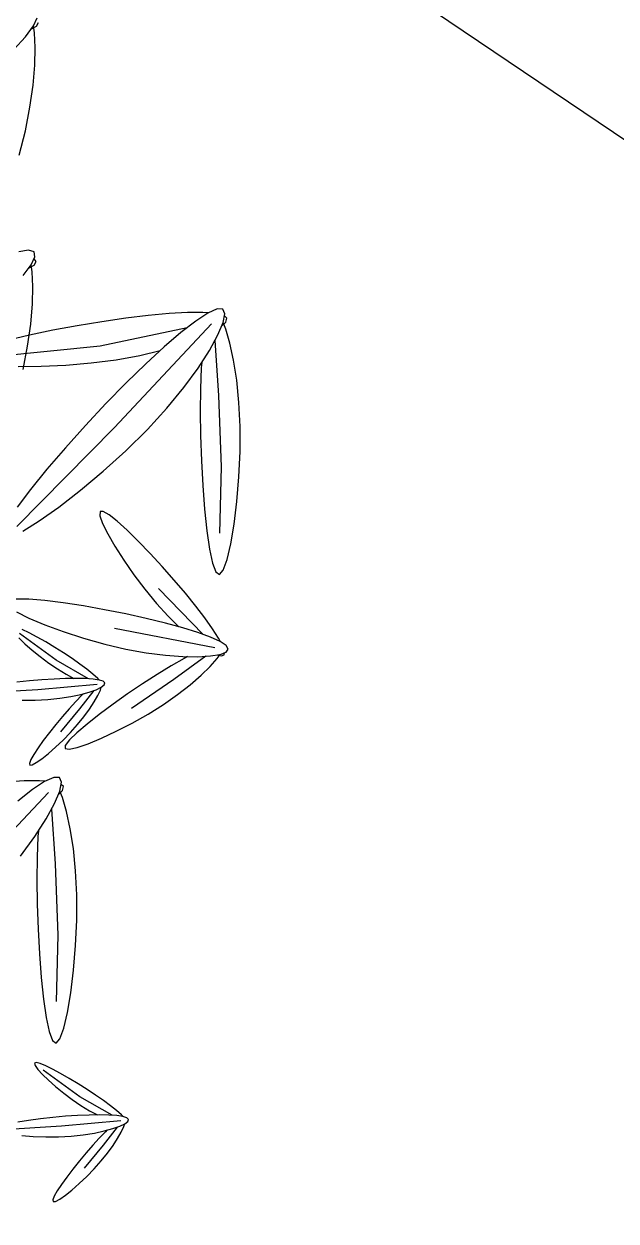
# Model space of a CAD drawing. Extents: x 302512 to 1034855, y -184136 to 410364.
# Drawn here: x 530691 to 532827, y -122942 to -118627 of the extents above; entities that cross this region are included whole.
import ezdxf

# ---------------------------------------------------------------- set-up
doc = ezdxf.new("R2010")
doc.units = 0
doc.header["$MEASUREMENT"] = 0
for name, color, linetype in [('WALL', 4, 'Continuous'), ('公建', 11, 'Continuous'), ('坐椅', 7, 'Continuous'), ('建筑', 2, 'Continuous'), ('树', 80, 'Continuous'), ('绿化', 97, 'Continuous'), ('绿地', 3, 'Continuous')]:
    doc.layers.add(name, color=color, linetype=linetype)
doc.styles.add('DIM_FONT', font='SIMPLEX.shx', dxfattribs={"width": 0.8})

# ---------------------------------------------------------------- blocks, each defined once
blk = doc.blocks.new('_F43BVI')
at = {"layer": '绿地'}
for p, q in [((-0.1101, 1.0452), (-0.1143, 1.0424)), ((-0.1046, 1.0417), (-0.1101, 1.0452)), ((-0.0947, 1.0383), (-0.1053, 1.0375)), ((-0.1012, 1.0339), (-0.1046, 1.0417)), ((-0.0726, 1.0377), (-0.0947, 1.0383)), ((-0.046, 1.035), (-0.0726, 1.0377)), ((-0.1263, 1.0213), (-0.1296, 1.0132)), ((-0.1087, 1.0203), (-0.0049, 0.8314)), ((-0.0158, 1.0301), (-0.046, 1.035)), ((0.0173, 1.0229), (-0.0158, 1.0301)), ((0.0524, 1.0133), (0.0173, 1.0229)), ((-0.1296, 1.0132), (-0.1367, 0.9907)), ((-0.0832, 1.0171), (-0.0022, 0.9966)), ((0.0887, 1.0014), (0.0524, 1.0133)), ((0.1249, 0.9878), (0.0887, 1.0014)), ((-0.1367, 0.9907), (-0.1438, 0.9637)), ((-0.1147, 0.983), (-0.1292, 0.8489)), ((-0.058, 0.9879), (-0.0502, 0.9847)), ((-0.0502, 0.9847), (-0.0205, 0.9738)), ((-0.0022, 0.9966), (0.1017, 0.967)), ((0.1594, 0.9732), (0.1249, 0.9878)), ((-0.1438, 0.9637), (-0.1508, 0.9328)), ((-0.0205, 0.9738), (0.0122, 0.9627)), ((0.1017, 0.967), (0.1968, 0.9333)), ((0.1909, 0.9585), (0.1594, 0.9732)), ((0.0122, 0.9627), (0.0472, 0.9517)), ((0.0472, 0.9517), (0.0837, 0.9412)), ((0.2177, 0.9444), (0.1909, 0.9585)), ((-0.1508, 0.9328), (-0.1575, 0.8989)), ((-0.0972, 0.9017), (-0.0945, 0.9336)), ((0.0837, 0.9412), (0.1201, 0.9315)), ((0.1201, 0.9315), (0.1552, 0.923)), ((0.2386, 0.9317), (0.2177, 0.9444)), ((0.252, 0.9212), (0.2386, 0.9317)), ((-0.6209, 0.9073), (-0.6254, 0.912)), ((0.1552, 0.923), (0.1873, 0.9161)), ((0.1873, 0.9161), (0.215, 0.9113)), ((0.215, 0.9113), (0.2367, 0.909)), ((0.2367, 0.909), (0.2511, 0.9097)), ((0.2511, 0.9097), (0.2565, 0.9136)), ((0.2565, 0.9136), (0.252, 0.9212)), ((-0.6121, 0.9016), (-0.6226, 0.9033)), ((-0.6194, 0.8989), (-0.6209, 0.9073)), ((-0.5908, 0.8957), (-0.6121, 0.9016)), ((-0.5656, 0.8867), (-0.5908, 0.8957)), ((-0.1575, 0.8989), (-0.1638, 0.8627)), ((-0.1021, 0.8656), (-0.0972, 0.9017)), ((-0.5375, 0.8748), (-0.5656, 0.8867)), ((-0.5071, 0.8599), (-0.5375, 0.8748)), ((0.3602, 0.8725), (0.2848, 0.7369)), ((0.3123, 0.8723), (0.2908, 0.8647)), ((0.3315, 0.8783), (0.3123, 0.8723)), ((0.3479, 0.8826), (0.3315, 0.8783)), ((0.3541, 0.8837), (0.3479, 0.8826)), ((0.3714, 0.8732), (0.3749, 0.8782)), ((0.3749, 0.8829), (0.3716, 0.8844)), ((0.3766, 0.8709), (0.372, 0.877)), ((0.3749, 0.8782), (0.3749, 0.8829)), ((-0.4752, 0.8422), (-0.5071, 0.8599)), ((-0.1638, 0.8627), (-0.1695, 0.8252)), ((-0.1091, 0.8281), (-0.1021, 0.8656)), ((0.2675, 0.8558), (0.2431, 0.8458)), ((0.3352, 0.8619), (0.2479, 0.8194)), ((0.2908, 0.8647), (0.2675, 0.8558)), ((0.368, 0.8557), (0.3865, 0.7985)), ((0.3847, 0.8571), (0.3766, 0.8709)), ((0.3932, 0.8399), (0.3847, 0.8571)), ((-0.4428, 0.8219), (-0.4752, 0.8422)), ((-0.1292, 0.8489), (-0.1643, 0.6891)), ((0.2431, 0.8458), (0.218, 0.835)), ((0.4017, 0.8196), (0.3932, 0.8399)), ((-0.1695, 0.8252), (-0.1744, 0.7878)), ((-0.1179, 0.7904), (-0.1091, 0.8281)), ((-0.0049, 0.8314), (0.0917, 0.6436)), ((0.1933, 0.8236), (0.17, 0.8122)), ((0.218, 0.835), (0.1933, 0.8236)), ((0.2685, 0.8093), (0.2923, 0.8201)), ((0.2923, 0.8201), (0.3128, 0.8307)), ((0.3599, 0.8292), (0.3609, 0.8233)), ((0.3609, 0.8233), (0.3656, 0.801)), ((0.41, 0.7967), (0.4017, 0.8196)), ((0.149, 0.8013), (0.1315, 0.7912)), ((0.17, 0.8122), (0.149, 0.8013)), ((0.2428, 0.7992), (0.2685, 0.8093)), ((0.3656, 0.801), (0.3714, 0.7768)), ((-0.2817, 0.7963), (-0.2865, 0.7946)), ((-0.2773, 0.7916), (-0.2817, 0.7963)), ((-0.2685, 0.7859), (-0.2789, 0.7877)), ((-0.2758, 0.7832), (-0.2773, 0.7916)), ((-0.2471, 0.78), (-0.2685, 0.7859)), ((-0.1744, 0.7878), (-0.1783, 0.7519)), ((-0.1279, 0.7543), (-0.1179, 0.7904)), ((0.1183, 0.7825), (0.1107, 0.7756)), ((0.1315, 0.7912), (0.1183, 0.7825)), ((0.1665, 0.7762), (0.1907, 0.7824)), ((0.1907, 0.7824), (0.2165, 0.7902)), ((0.2165, 0.7902), (0.2428, 0.7992)), ((0.3865, 0.7985), (0.4082, 0.7238)), ((0.4176, 0.7716), (0.41, 0.7967)), ((-0.222, 0.7711), (-0.2471, 0.78)), ((-0.1938, 0.7591), (-0.222, 0.7711)), ((0.1107, 0.7756), (0.1095, 0.7709)), ((0.1095, 0.7709), (0.1154, 0.7688)), ((0.1154, 0.7688), (0.1277, 0.7691)), ((0.1277, 0.7691), (0.1451, 0.7716)), ((0.1451, 0.7716), (0.1665, 0.7762)), ((0.3714, 0.7768), (0.3781, 0.7512)), ((0.4243, 0.7449), (0.4176, 0.7716)), ((-0.1634, 0.7442), (-0.1938, 0.7591)), ((-0.1783, 0.7519), (-0.1809, 0.7192)), ((-0.1384, 0.7212), (-0.1279, 0.7543)), ((0.3781, 0.7512), (0.3856, 0.7249)), ((-0.1316, 0.7265), (-0.1634, 0.7442)), ((0.4298, 0.7176), (0.4243, 0.7449)), ((0.3856, 0.7249), (0.3936, 0.699)), ((0.4341, 0.691), (0.4298, 0.7176)), ((0.3524, 0.6909), (0.3491, 0.6893)), ((0.3936, 0.699), (0.4019, 0.6743)), ((0.4372, 0.6662), (0.4341, 0.691)), ((0.3454, 0.6756), (0.3033, 0.6376)), ((0.3308, 0.6777), (0.32, 0.67)), ((0.3406, 0.6842), (0.3308, 0.6777)), ((0.3577, 0.6856), (0.3374, 0.5974)), ((0.3491, 0.6893), (0.3406, 0.6842)), ((0.3671, 0.6874), (0.3636, 0.6901)), ((0.3648, 0.6775), (0.3844, 0.6484)), ((0.3739, 0.681), (0.3671, 0.6874)), ((0.3814, 0.6727), (0.3739, 0.681)), ((0.3895, 0.6627), (0.3814, 0.6727)), ((0.4019, 0.6743), (0.41, 0.6521)), ((0.3084, 0.6613), (0.2963, 0.6517)), ((0.32, 0.67), (0.3084, 0.6613)), ((0.3281, 0.6453), (0.3379, 0.6545)), ((0.3645, 0.6613), (0.366, 0.6581)), ((0.366, 0.6581), (0.3723, 0.6464)), ((0.3979, 0.6512), (0.3895, 0.6627)), ((0.4389, 0.6444), (0.4372, 0.6662)), ((0.3033, 0.6376), (0.2477, 0.5974)), ((0.2841, 0.6415), (0.2721, 0.6312)), ((0.2963, 0.6517), (0.2841, 0.6415)), ((0.3165, 0.6353), (0.3281, 0.6453)), ((0.3723, 0.6464), (0.3794, 0.6338)), ((0.3844, 0.6484), (0.4087, 0.6101)), ((0.4062, 0.6384), (0.3979, 0.6512)), ((0.4143, 0.6245), (0.4062, 0.6384)), ((0.41, 0.6521), (0.4177, 0.6334)), ((0.4391, 0.6268), (0.4389, 0.6444)), ((0.2608, 0.621), (0.2509, 0.6115)), ((0.2721, 0.6312), (0.2608, 0.621)), ((0.2905, 0.6162), (0.3038, 0.6255)), ((0.3038, 0.6255), (0.3165, 0.6353)), ((0.3794, 0.6338), (0.3874, 0.6205)), ((0.3874, 0.6205), (0.3958, 0.6071)), ((0.4218, 0.6101), (0.4143, 0.6245)), ((0.4177, 0.6334), (0.4246, 0.6193)), ((0.4246, 0.6193), (0.4305, 0.6108)), ((0.4378, 0.6146), (0.4391, 0.6268)), ((0.2509, 0.6115), (0.2427, 0.603)), ((0.2535, 0.5942), (0.2647, 0.6002)), ((0.2647, 0.6002), (0.2773, 0.6077)), ((0.2773, 0.6077), (0.2905, 0.6162)), ((0.3958, 0.6071), (0.4045, 0.5938)), ((0.4285, 0.5959), (0.4218, 0.6101)), ((0.4305, 0.6108), (0.435, 0.609)), ((0.435, 0.609), (0.4378, 0.6146)), ((0.3374, 0.5974), (0.3151, 0.5116)), ((0.4045, 0.5938), (0.4131, 0.5813)), ((0.4343, 0.5825), (0.4285, 0.5959)), ((0.4387, 0.5705), (0.4343, 0.5825)), ((0.4891, 0.589), (0.4849, 0.5862)), ((0.4945, 0.5855), (0.4891, 0.589)), ((0.5045, 0.5821), (0.4939, 0.5812)), ((0.498, 0.5777), (0.4945, 0.5855)), ((0.5266, 0.5814), (0.5045, 0.5821)), ((0.5531, 0.5787), (0.5266, 0.5814)), ((0.4131, 0.5813), (0.4213, 0.5702)), ((0.4213, 0.5702), (0.4286, 0.561)), ((0.4417, 0.5607), (0.4387, 0.5705)), ((0.4728, 0.5651), (0.4695, 0.557)), ((0.4905, 0.5641), (0.5943, 0.3752)), ((0.5833, 0.5739), (0.5531, 0.5787)), ((0.6164, 0.5667), (0.5833, 0.5739)), ((0.6516, 0.5571), (0.6164, 0.5667)), ((0.4286, 0.561), (0.4348, 0.5542)), ((0.4348, 0.5542), (0.4395, 0.5504)), ((0.4395, 0.5504), (0.4423, 0.5501)), ((0.443, 0.5537), (0.4417, 0.5607)), ((0.4423, 0.5501), (0.443, 0.5537)), ((0.4695, 0.557), (0.4624, 0.5345)), ((0.516, 0.5609), (0.5969, 0.5404)), ((0.6879, 0.5452), (0.6516, 0.5571)), ((0.724, 0.5316), (0.6879, 0.5452)), ((0.4624, 0.5345), (0.4553, 0.5074)), ((0.5412, 0.5317), (0.5489, 0.5285)), ((0.5489, 0.5285), (0.5786, 0.5175)), ((0.5969, 0.5404), (0.7008, 0.5108)), ((0.7586, 0.517), (0.724, 0.5316)), ((0.5786, 0.5175), (0.6113, 0.5065)), ((0.7008, 0.5108), (0.796, 0.4771)), ((0.79, 0.5023), (0.7586, 0.517)), ((0.9816, 0.5129), (0.9718, 0.5064)), ((0.9986, 0.5143), (0.9783, 0.4261)), ((0.9901, 0.5179), (0.9816, 0.5129)), ((0.9934, 0.5195), (0.9901, 0.5179)), ((1.008, 0.516), (1.0045, 0.5187)), ((1.0148, 0.5096), (1.008, 0.516)), ((1.0224, 0.5014), (1.0148, 0.5096)), ((0.6113, 0.5065), (0.6464, 0.4955)), ((0.6464, 0.4955), (0.6828, 0.485)), ((0.8169, 0.4881), (0.79, 0.5023)), ((0.9863, 0.5043), (0.9443, 0.4663)), ((0.9609, 0.4987), (0.9494, 0.4899)), ((0.9718, 0.5064), (0.9609, 0.4987)), ((1.0057, 0.5062), (1.0253, 0.4771)), ((1.0305, 0.4914), (1.0224, 0.5014)), ((1.0388, 0.4799), (1.0305, 0.4914)), ((0.6828, 0.485), (0.7193, 0.4752)), ((0.7193, 0.4752), (0.7543, 0.4667)), ((0.8378, 0.4755), (0.8169, 0.4881)), ((0.8512, 0.465), (0.8378, 0.4755)), ((0.9373, 0.4803), (0.925, 0.4702)), ((0.9494, 0.4899), (0.9373, 0.4803)), ((0.9574, 0.464), (0.9691, 0.4739)), ((0.9691, 0.4739), (0.9788, 0.4832)), ((1.0054, 0.4899), (1.007, 0.4868)), ((1.007, 0.4868), (1.0132, 0.4751)), ((1.0132, 0.4751), (1.0204, 0.4624)), ((1.0253, 0.4771), (1.0496, 0.4388)), ((1.0471, 0.4671), (1.0388, 0.4799)), ((0.7543, 0.4667), (0.7864, 0.4599)), ((0.7864, 0.4599), (0.8141, 0.4551)), ((0.8141, 0.4551), (0.8359, 0.4528)), ((0.8502, 0.4535), (0.8557, 0.4574)), ((0.8557, 0.4574), (0.8512, 0.465)), ((0.9443, 0.4663), (0.8886, 0.4261)), ((0.913, 0.4598), (0.9018, 0.4497)), ((0.925, 0.4702), (0.913, 0.4598)), ((0.9447, 0.4542), (0.9574, 0.464)), ((1.0204, 0.4624), (1.0283, 0.4492)), ((1.0552, 0.4532), (1.0471, 0.4671)), ((0.8359, 0.4528), (0.8502, 0.4535)), ((0.8918, 0.4401), (0.8836, 0.4317)), ((0.9018, 0.4497), (0.8918, 0.4401)), ((0.9057, 0.4289), (0.9182, 0.4363)), ((0.9182, 0.4363), (0.9314, 0.4449)), ((0.9314, 0.4449), (0.9447, 0.4542)), ((1.0283, 0.4492), (1.0368, 0.4357)), ((1.0627, 0.4388), (1.0552, 0.4532)), ((1.0694, 0.4245), (1.0627, 0.4388)), ((0.8777, 0.4246), (0.8745, 0.4195)), ((0.8745, 0.4195), (0.8746, 0.4167)), ((0.8836, 0.4317), (0.8777, 0.4246)), ((0.8782, 0.4165), (0.8851, 0.4186)), ((0.8851, 0.4186), (0.8944, 0.4229)), ((0.8944, 0.4229), (0.9057, 0.4289)), ((0.9783, 0.4261), (0.956, 0.3402)), ((1.0368, 0.4357), (1.0455, 0.4225)), ((1.0455, 0.4225), (1.0541, 0.41)), ((1.0752, 0.4111), (1.0694, 0.4245)), ((0.8746, 0.4167), (0.8782, 0.4165)), ((1.0541, 0.41), (1.0622, 0.3989)), ((1.0797, 0.3992), (1.0752, 0.4111)), ((1.0622, 0.3989), (1.0695, 0.3896)), ((1.0695, 0.3896), (1.0757, 0.3828)), ((1.0757, 0.3828), (1.0804, 0.379)), ((1.0827, 0.3894), (1.0797, 0.3992)), ((1.0839, 0.3823), (1.0827, 0.3894)), ((1.0832, 0.3787), (1.0839, 0.3823)), ((1.0804, 0.379), (1.0832, 0.3787))]:
    blk.add_line(p, q, dxfattribs=at)
for points in [[(0.1012, 0.6503), (0.0944, 0.6788), (0.0837, 0.7136), (0.0696, 0.7528), (0.0528, 0.7945), (0.0338, 0.8369), (0.0133, 0.8779), (-0.0083, 0.9159), (-0.0302, 0.9501), (-0.0515, 0.9799), (-0.0717, 1.0048), (-0.0899, 1.0242), (-0.1053, 1.0375), (-0.1173, 1.0441), (-0.125, 1.0434), (-0.1279, 1.0352), (-0.1262, 1.02), (-0.1203, 0.9986), (-0.1108, 0.972), (-0.0979, 0.941), (-0.0821, 0.9065), (-0.0639, 0.8693), (-0.0436, 0.8302), (-0.0217, 0.7902), (0.0009, 0.7509), (0.0232, 0.7139), (0.0446, 0.6808), (0.0639, 0.6532)], [(-0.5978, 0.8636), (-0.6108, 0.8868), (-0.6226, 0.9034), (-0.6326, 0.9126)], [(0.2149, 0.6029), (0.2297, 0.618), (0.2468, 0.6378), (0.2654, 0.6614), (0.2844, 0.6876), (0.3029, 0.7154), (0.3201, 0.7436), (0.335, 0.7713), (0.3475, 0.7978), (0.3575, 0.8222), (0.365, 0.844), (0.3698, 0.8625), (0.372, 0.877), (0.3715, 0.8868), (0.3681, 0.8913), (0.362, 0.8899), (0.3533, 0.8831), (0.3426, 0.8713), (0.33, 0.8553), (0.316, 0.8356), (0.301, 0.8128), (0.2853, 0.7874), (0.2692, 0.76), (0.2532, 0.7314), (0.2379, 0.7026), (0.2239, 0.6748), (0.2118, 0.6491), (0.2024, 0.6268), (0.1962, 0.6089)], [(-0.2671, 0.7711), (-0.279, 0.7877), (-0.289, 0.7969), (-0.2966, 0.7981), (-0.3014, 0.7908), (-0.3034, 0.7757)], [(0.3451, 0.5697), (0.351, 0.5883), (0.3561, 0.6069), (0.3599, 0.6248), (0.3627, 0.6417), (0.3643, 0.657), (0.365, 0.6704), (0.3647, 0.6816), (0.3636, 0.6901), (0.3617, 0.6955), (0.3591, 0.6974), (0.3558, 0.6957), (0.3521, 0.6904), (0.348, 0.6821), (0.3435, 0.6711), (0.3389, 0.6578), (0.3342, 0.6425), (0.3295, 0.6258), (0.3249, 0.6079), (0.3206, 0.5892), (0.3167, 0.5706)], [(0.569, 0.4939), (0.5476, 0.5237), (0.5275, 0.5486), (0.5093, 0.568), (0.4938, 0.5813), (0.4819, 0.5879), (0.4742, 0.5872), (0.4713, 0.579), (0.473, 0.5637), (0.4788, 0.5424), (0.4884, 0.5158)], [(0.9731, 0.3644), (0.9797, 0.3806), (0.9861, 0.3984), (0.992, 0.4169), (0.997, 0.4356), (1.0009, 0.4535), (1.0036, 0.4703), (1.0052, 0.4857), (1.0059, 0.4991), (1.0056, 0.5102), (1.0045, 0.5187), (1.0026, 0.5241), (1, 0.5261), (0.9968, 0.5243), (0.993, 0.5191), (0.9889, 0.5108), (0.9845, 0.4998), (0.9798, 0.4864), (0.9751, 0.4712), (0.9704, 0.4544), (0.9658, 0.4365), (0.9615, 0.4179), (0.9576, 0.3993), (0.9543, 0.3814), (0.9517, 0.365)]]:
    blk.add_lwpolyline(points, dxfattribs=at)
at = {"style": 'DIM_FONT', "width": 0.7, "flags": 9}
for tag in ['YSIZE', 'XSIZE']:
    blk.add_attdef(tag, (0, 0), '', height=0.5, dxfattribs=at)
blk = doc.blocks.new('ZU')
at = {"layer": '绿地', "xscale": 1.5, "yscale": 1.5, "zscale": 0.001, "rotation": 260.5308552460376}
blk.add_blockref('_F43BVI', (-0.8522, 0.1655), dxfattribs=at)
blk = doc.blocks.new('A$C0B5A7686')
at = {"layer": '树', "linetype": 'ByBlock', "xscale": 640, "yscale": 640, "zscale": 640, "rotation": 151.15692544915}
blk.add_blockref('ZU', (642.8, 1492.6), dxfattribs=at)
blk = doc.blocks.new('A$C750B0621')
at = {"layer": '树'}
blk.add_blockref('A$C0B5A7686', (0, 0), dxfattribs=at)
blk = doc.blocks.new('A$C5AB93D8E')
at = {"layer": '绿化', "xscale": 0.8, "yscale": 0.8, "zscale": 0.8}
blk.add_blockref('A$C750B0621', (0, 0), dxfattribs=at)
blk = doc.blocks.new('A$C68DB62A4')
at = {"layer": '绿化', "rotation": 236.3690562220917}
blk.add_blockref('A$C5AB93D8E', (801.7, 2393.5), dxfattribs=at)
blk = doc.blocks.new('_F37GYG')
at = {"layer": '绿化', "linetype": 'ByBlock', "xscale": 0.2867748092958204, "yscale": 0.2867748092958204, "zscale": 0.2867748092958204}
blk.add_blockref('A$C68DB62A4', (-306.06, -300.5), dxfattribs=at)
at = {"style": 'DIM_FONT', "width": 0.8, "flags": 9}
for tag in ['YSIZE', 'XSIZE']:
    blk.add_attdef(tag, (0, 0), '', height=0.5, dxfattribs=at)
blk = doc.blocks.new('A$C610434B1')
at = {"layer": '建筑'}
blk.add_lwpolyline([(400, 24000), (400, 13000), (11702.1, 13006.1)], dxfattribs=at)
blk.add_lwpolyline([(11699.9, 13000, -0.238552), (10230.5, 10734.2, 0.150852), (9900, 8800, -0.379977)], format="xyb", dxfattribs=at)
blk = doc.blocks.new('A$C108407AC')
at = {"layer": '公建'}
blk.add_blockref('A$C610434B1', (0, 0), dxfattribs=at)

msp = doc.modelspace()

# ---------------------------------------------------------------- block references
at = {"layer": 'WALL', "rotation": 326.0000000000001}
msp.add_blockref('A$C108407AC', (519690.1, -125847.8), dxfattribs=at)
at = {"layer": '坐椅', "xscale": 10.78272, "yscale": 10.78272, "zscale": 10.78272}
msp.add_blockref('_F37GYG', (529089.6, -121105.8, -116953.2), dxfattribs=at)

doc.saveas('drawing.dxf')
